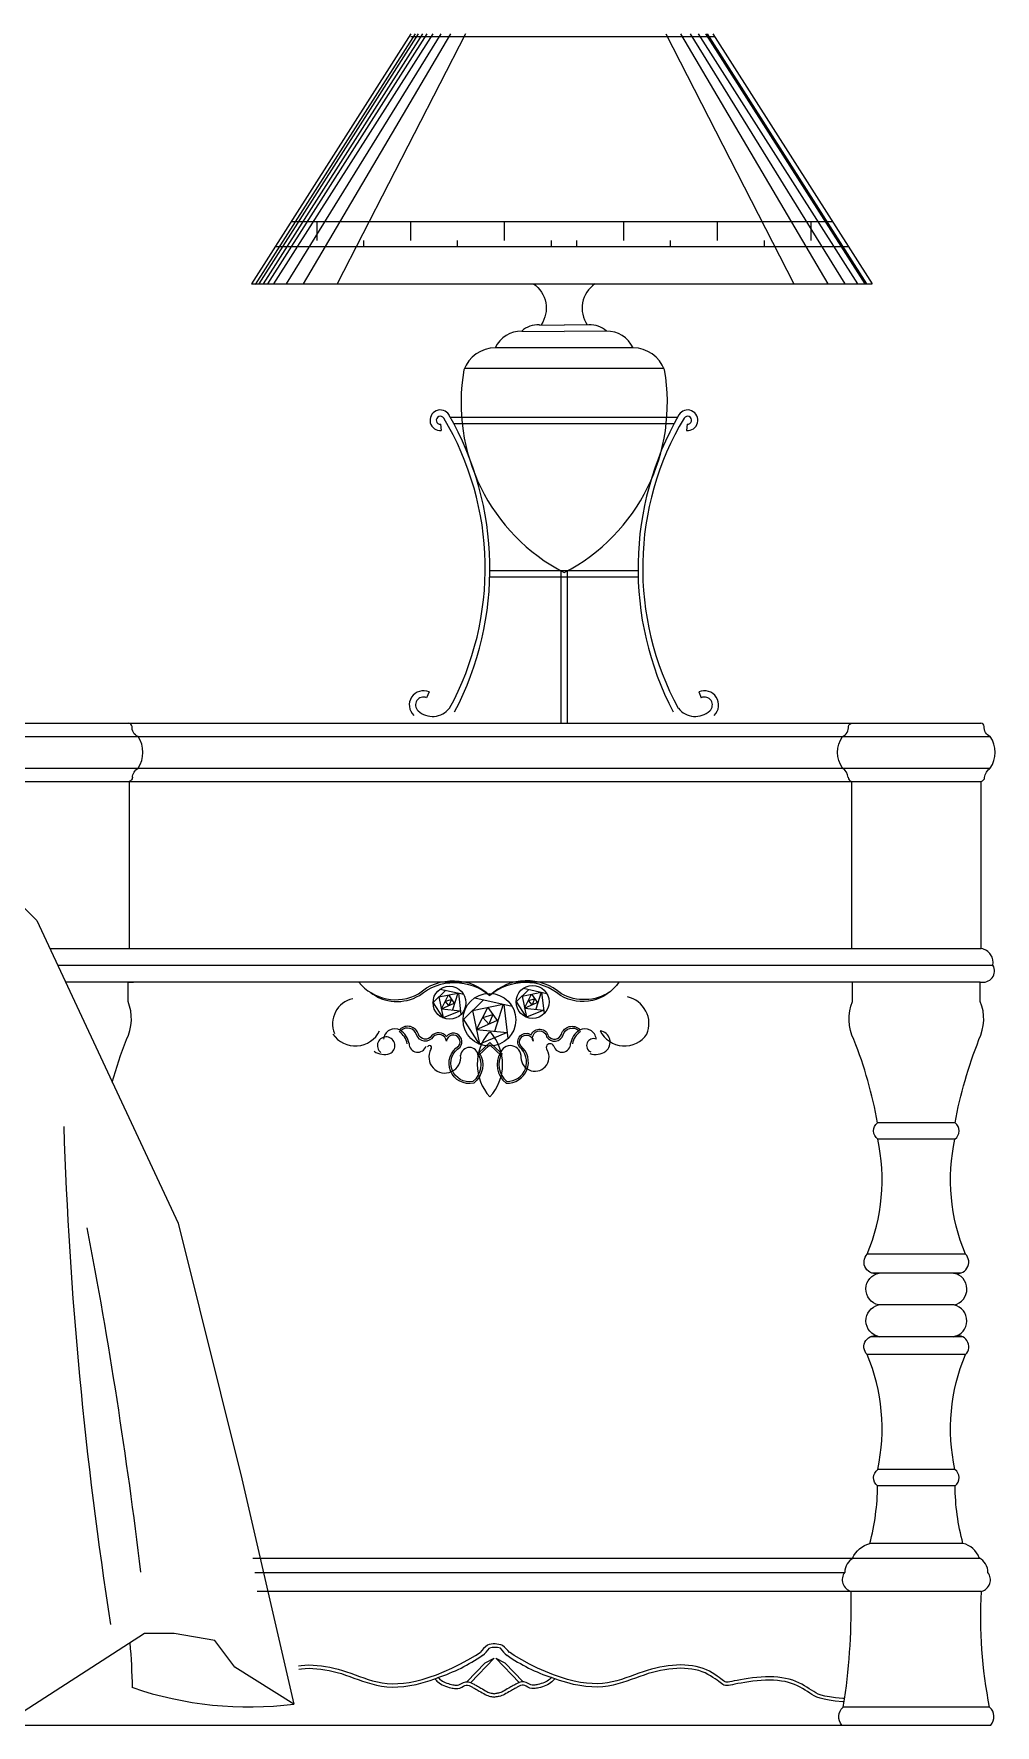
# Model space of a CAD drawing. Header units: inches. Extents: x 18.5 to 61, y 8.5 to 33.3.
# Drawn here: x 28.327 to 28.903, y 27.474 to 28.487 of the extents above; entities that cross this region are included whole.
import ezdxf

# ---------------------------------------------------------------- set-up
doc = ezdxf.new("R2010")
doc.units = ezdxf.units.IN
doc.header["$MEASUREMENT"] = 0
for name, color, linetype in [('02', 2, 'Continuous'), ('1', 1, 'Continuous'), ('4', 4, 'Continuous')]:
    doc.layers.add(name, color=color, linetype=linetype)

msp = doc.modelspace()

# ---------------------------------------------------------------- linework, layer by layer
at = {"layer": '02'}
for p, q in [((28.5531, 28.4873), (28.4577, 28.3376)), ((28.5556, 28.4873), (28.4599, 28.3372)), ((28.5574, 28.4873), (28.462, 28.3376)), ((28.5601, 28.4873), (28.4646, 28.3376)), ((28.5627, 28.4873), (28.4673, 28.3376)), ((28.5663, 28.4873), (28.4708, 28.3376)), ((28.571, 28.4873), (28.4784, 28.3376)), ((28.5769, 28.4873), (28.4886, 28.3376)), ((28.5857, 28.4873), (28.5089, 28.3376)), ((28.5531, 28.4858), (28.7349, 28.4858)), ((28.7057, 28.4873), (28.7825, 28.3376)), ((28.7145, 28.4873), (28.8028, 28.3376)), ((28.7204, 28.4873), (28.8129, 28.3376)), ((28.7251, 28.4873), (28.8205, 28.3376)), ((28.7296, 28.4873), (28.825, 28.3376)), ((28.7305, 28.4873), (28.8259, 28.3376)), ((28.734, 28.4873), (28.8294, 28.3376)), ((28.4815, 28.375), (28.8056, 28.375)), ((28.6806, 28.3635), (28.6806, 28.375)), ((28.7367, 28.3635), (28.7367, 28.375)), ((28.7929, 28.3635), (28.7929, 28.375)), ((28.6525, 28.36), (28.6525, 28.3635)), ((28.7086, 28.36), (28.7086, 28.3635)), ((28.7648, 28.36), (28.7648, 28.3635)), ((28.472, 28.36), (28.8151, 28.36)), ((28.4577, 28.3376), (28.8294, 28.3376)), ((28.63, 28.313), (28.6449, 28.3129)), ((28.6597, 28.313), (28.6449, 28.3129)), ((28.6036, 28.2994), (28.6862, 28.2994)), ((28.6195, 28.3093), (28.6449, 28.3091)), ((28.6702, 28.3093), (28.6449, 28.3091)), ((28.7047, 28.2869), (28.5851, 28.2869)), ((28.5709, 28.2535), (28.5713, 28.2498)), ((28.5768, 28.2577), (28.7127, 28.2577)), ((28.5788, 28.254), (28.7107, 28.254)), ((28.7186, 28.2535), (28.7182, 28.2498)), ((28.6004, 28.1659), (28.6891, 28.1659)), ((28.6004, 28.1622), (28.6891, 28.1622)), ((28.6429, 28.1656), (28.6429, 28.0745)), ((28.6467, 28.1656), (28.6467, 28.0745)), ((28.5641, 28.0932), (28.5625, 28.0897)), ((28.7255, 28.0932), (28.727, 28.0897)), ((28.3011, 28.0665), (28.9001, 28.0665)), ((28.3011, 28.0475), (28.9001, 28.0475)), ((28.3065, 28.0395), (28.8947, 28.0395)), ((28.3369, 27.9395), (28.8947, 27.9395)), ((28.3415, 27.9295), (28.9017, 27.9295)), ((28.8941, 27.9195), (28.3462, 27.9195)), ((28.5665, 27.9073), (28.574, 27.9146)), ((28.5707, 27.9153), (28.5847, 27.9122)), ((28.6163, 27.9078), (28.6238, 27.915)), ((28.6205, 27.9158), (28.6345, 27.9126)), ((28.5725, 27.898), (28.5663, 27.9076)), ((28.5699, 27.9106), (28.5813, 27.9129)), ((28.5699, 27.9106), (28.5725, 27.898)), ((28.5714, 27.9034), (28.5756, 27.9118)), ((28.5714, 27.9034), (28.579, 27.9069)), ((28.5756, 27.9118), (28.5793, 27.9064)), ((28.5813, 27.9129), (28.5781, 27.9028)), ((28.5816, 27.9129), (28.5831, 27.9001)), ((28.5847, 27.8972), (28.5965, 27.9088)), ((28.59, 27.9024), (28.6083, 27.9062)), ((28.5913, 27.91), (28.6137, 27.905)), ((28.5924, 27.891), (28.5992, 27.9043)), ((28.5992, 27.9043), (28.6051, 27.8958)), ((28.6083, 27.9062), (28.6032, 27.8899)), ((28.6088, 27.9061), (28.6112, 27.8857)), ((28.6223, 27.8984), (28.6161, 27.9081)), ((28.6197, 27.911), (28.6311, 27.9134)), ((28.6197, 27.911), (28.6223, 27.8984)), ((28.6212, 27.9039), (28.6254, 27.9122)), ((28.6212, 27.9039), (28.6288, 27.9073)), ((28.6254, 27.9122), (28.6291, 27.9068)), ((28.6311, 27.9134), (28.6279, 27.9032)), ((28.6314, 27.9133), (28.6329, 27.9006)), ((28.5714, 27.9034), (28.5828, 27.9023)), ((28.5828, 27.9023), (28.5725, 27.898)), ((28.5942, 27.8823), (28.5844, 27.8977)), ((28.59, 27.9024), (28.5942, 27.8823)), ((28.5924, 27.891), (28.6045, 27.8965)), ((28.6212, 27.9039), (28.6327, 27.9027)), ((28.6327, 27.9027), (28.6223, 27.8984)), ((28.5924, 27.891), (28.6108, 27.8892)), ((28.6108, 27.8892), (28.5942, 27.8823)), ((28.6004, 27.8818), (28.5934, 27.8752)), ((28.6004, 27.8832), (28.594, 27.8773)), ((28.6068, 27.8773), (28.6004, 27.8832)), ((28.6074, 27.8752), (28.6004, 27.8818)), ((28.879, 27.8352), (28.8326, 27.8352)), ((28.8789, 27.8254), (28.8327, 27.8254)), ((28.8852, 27.7566), (28.8264, 27.7566)), ((28.8824, 27.7452), (28.8292, 27.7452)), ((28.8784, 27.7261), (28.8332, 27.7261)), ((28.8833, 27.7071), (28.8283, 27.7071)), ((28.8852, 27.6964), (28.8264, 27.6964)), ((28.8789, 27.6276), (28.8327, 27.6276)), ((28.879, 27.6178), (28.8326, 27.6178)), ((28.8837, 27.5833), (28.8279, 27.5833)), ((28.4596, 27.5659), (28.8128, 27.5659)), ((28.8949, 27.5545), (28.4611, 27.5545)), ((28.5865, 27.5005), (28.5975, 27.5118)), ((28.5888, 27.4999), (28.603, 27.5146)), ((28.5975, 27.5118), (28.603, 27.5146)), ((28.6181, 27.4999), (28.6039, 27.5146)), ((28.6039, 27.5146), (28.6094, 27.5118)), ((28.6203, 27.5005), (28.6094, 27.5118)), ((28.8997, 27.4852), (28.8119, 27.4852))]:
    msp.add_line(p, q, dxfattribs=at)
for points in [[(28.6265, 28.3376, -0.414467), (28.6311, 28.3131, -0.414467)], [(28.5219, 27.9195, 0.364208), (28.5576, 27.9124, -0.39192), (28.6004, 27.9114)], [(28.5287, 27.9134, 0.311736), (28.5582, 27.9115, -0.36627), (28.6004, 27.9114)], [(28.6721, 27.9134, -0.274785), (28.6432, 27.9124, 0.39192), (28.6004, 27.9114)], [(28.6777, 27.9195, -0.402096), (28.6426, 27.9115, 0.36627), (28.6004, 27.9114)], [(28.5931, 27.8767, -0.379962), (28.5902, 27.8599, -0.844512), (28.5826, 27.8804, 1.004936), (28.5744, 27.8868, 0.467342), (28.5655, 27.8873, -0.648499), (28.5576, 27.8883, 0.555304), (28.5465, 27.8911)], [(28.594, 27.8773, -0.385418), (28.5907, 27.8589, -0.846063), (28.5818, 27.8812, 1.311813), (28.5744, 27.884, 0.622182), (28.5664, 27.8867, -0.639998), (28.5565, 27.8879, 0.555304), (28.5472, 27.8904)], [(28.6068, 27.8773, 0.385418), (28.6101, 27.8589, 0.718106), (28.619, 27.8812, -1.311813), (28.6264, 27.884, -1.163865), (28.6344, 27.8867, 0.639998), (28.6443, 27.8879, -0.555304), (28.6536, 27.8904)], [(28.6077, 27.8767, 0.377899), (28.6105, 27.86, 0.711148), (28.6182, 27.8805, -0.849148), (28.6252, 27.8879, -0.74127), (28.6354, 27.8871, 0.624831), (28.6432, 27.8883, -0.555304), (28.6543, 27.8911)], [(28.6373, 27.503, -0.021705), (28.6362, 27.5019, -0.094826), (28.6331, 27.5, -0.030679), (28.6292, 27.4988, -0.046778), (28.6267, 27.4984, -0.177054), (28.6233, 27.4994, 0.274127), (28.618, 27.5, 0.009052), (28.6164, 27.4992, 0.007283), (28.6144, 27.4982, 0.011261), (28.6117, 27.4967, -0.008001), (28.6081, 27.4946, -0.077208), (28.6056, 27.4937, -0.018804), (28.6034, 27.4933, -0.044965)]]:
    msp.add_lwpolyline(points, format="xyb", dxfattribs=at)
for points in [[(28.5737, 27.908), (28.5774, 27.9091), (28.5759, 27.9055)], [(28.6235, 27.9084), (28.6272, 27.9095), (28.6257, 27.9059)], [(28.5961, 27.8983), (28.6021, 27.9), (28.5997, 27.8943)]]:
    msp.add_lwpolyline(points, close=True, dxfattribs=at)
for points in [[(28.4857, 27.51), (28.4873, 27.5102), (28.4896, 27.5104), (28.492, 27.5105), (28.4945, 27.5104), (28.497, 27.5102), (28.4995, 27.51), (28.502, 27.5096), (28.5045, 27.5091), (28.507, 27.5085), (28.5095, 27.5079), (28.5121, 27.5072), (28.5146, 27.5064), (28.5172, 27.5055), (28.5197, 27.5046), (28.5223, 27.5037), (28.5249, 27.5028), (28.5275, 27.5019), (28.5302, 27.5011), (28.533, 27.5004), (28.5358, 27.4999), (28.5388, 27.4995), (28.5419, 27.4993), (28.5452, 27.4994), (28.5486, 27.4996), (28.5521, 27.5001), (28.5559, 27.5009), (28.5598, 27.5019), (28.564, 27.5032), (28.5684, 27.5047), (28.573, 27.5065), (28.5777, 27.5086), (28.5825, 27.5109), (28.5872, 27.5135), (28.5918, 27.5162), (28.5946, 27.518)], [(28.8129, 27.4904), (28.8118, 27.4905), (28.8073, 27.4909), (28.8038, 27.4914), (28.801, 27.4919), (28.7988, 27.4925), (28.7971, 27.4931), (28.7957, 27.4938), (28.7944, 27.4946), (28.7931, 27.4954), (28.7917, 27.4963), (28.7903, 27.4972), (28.7888, 27.4981), (28.7872, 27.499), (28.7855, 27.4999), (28.7837, 27.5007), (28.7818, 27.5014), (28.7797, 27.502), (28.7775, 27.5025), (28.7753, 27.5029), (28.7729, 27.5032), (28.7704, 27.5034), (28.7679, 27.5035), (28.7654, 27.5034), (28.7628, 27.5033), (28.7602, 27.5031), (28.7576, 27.5028), (28.7551, 27.5025), (28.7527, 27.5021), (28.7505, 27.5017), (28.7485, 27.5013), (28.7467, 27.501), (28.7452, 27.5007), (28.7441, 27.5004), (28.7432, 27.5003), (28.7425, 27.5002), (28.7419, 27.5002), (28.7414, 27.5004), (28.7409, 27.5006), (28.7403, 27.501), (28.7396, 27.5016), (28.7388, 27.5022), (28.7377, 27.503), (28.7365, 27.5039), (28.7351, 27.5048), (28.7336, 27.5058), (28.7319, 27.5067), (28.7301, 27.5075), (28.7282, 27.5083), (28.7261, 27.509), (28.724, 27.5095), (28.7217, 27.5099), (28.7194, 27.5102), (28.7171, 27.5104), (28.7147, 27.5105), (28.7122, 27.5104), (28.7097, 27.5102), (28.7072, 27.51), (28.7047, 27.5096), (28.7022, 27.5091), (28.6997, 27.5085), (28.6972, 27.5079), (28.6946, 27.5072), (28.6921, 27.5064), (28.6896, 27.5055), (28.687, 27.5046), (28.6844, 27.5037), (28.6819, 27.5028), (28.6792, 27.5019), (28.6765, 27.5011), (28.6737, 27.5004), (28.6709, 27.4999), (28.6679, 27.4995), (28.6648, 27.4993), (28.6616, 27.4994), (28.6582, 27.4996), (28.6546, 27.5001), (28.6508, 27.5009), (28.6469, 27.5019), (28.6427, 27.5032), (28.6384, 27.5047), (28.6338, 27.5065), (28.629, 27.5086), (28.6242, 27.5109), (28.6195, 27.5135), (28.615, 27.5162), (28.6121, 27.5181)]]:
    msp.add_lwpolyline(points, dxfattribs=at)
for centre, radius in [((28.5762, 27.9071), 0.00986), ((28.626, 27.9076), 0.00986), ((28.6001, 27.8969), 0.0158)]:
    msp.add_circle(centre, radius, dxfattribs=at)
for centre, radius, start, end in [((28.6732, 28.323), 0.0176, 124.349, 214.3986), ((28.6289, 28.2994), 0.0136, 85.27, 133.6097), ((28.6608, 28.2994), 0.0136, 46.3903, 94.73), ((28.6039, 28.2789), 0.0204, 90.9754, 159.1082), ((28.6195, 28.2915), 0.0178, 90, 153.8109), ((28.6702, 28.2915), 0.0178, 26.1891, 90), ((28.6859, 28.2789), 0.0204, 20.8918, 89.0246), ((28.6976, 28.2663), 0.1145, 169.9962, 242.6044), ((28.5922, 28.2663), 0.1145, 297.3956, 10.0038), ((28.5707, 28.2559), 0.00616, 32.0735, 275.454), ((28.4151, 28.1671), 0.1853, 332.3858, 29.8079), ((28.8744, 28.1671), 0.1853, 150.1921, 207.6142), ((28.7188, 28.2559), 0.00616, 264.546, 147.9265), ((28.5707, 28.2559), 0.00242, 32.0735, 275.454), ((28.422, 28.1673), 0.1756, 331.461, 30.8136), ((28.8675, 28.1673), 0.1756, 149.1864, 208.539), ((28.7188, 28.2559), 0.00242, 264.546, 147.9265), ((28.5606, 28.0854), 0.00849, 66.2695, 227.016), ((28.5606, 28.0854), 0.00475, 66.2695, 227.016), ((28.7289, 28.0854), 0.00849, 312.984, 113.7305), ((28.7289, 28.0854), 0.00475, 312.984, 113.7305), ((28.5661, 28.0912), 0.0127, 226.9126, 322.2806), ((28.7234, 28.0912), 0.0127, 217.7194, 313.0874), ((28.5215, 27.8945), 0.0153, 102.3075, 202.2541), ((28.6793, 27.8945), 0.0164, 337.6543, 77.7398), ((28.5198, 27.8974), 0.0162, 213.9541, 334.036), ((28.5383, 27.8814), 0.00525, 294.5543, 231.8654), ((28.5435, 27.8847), 0.00682, 61.3828, 175.1686), ((28.5396, 27.8803), 0.0115, 11.2151, 55.421), ((28.5396, 27.8803), 0.0126, 10.7182, 55.6939), ((28.6219, 27.8703), 0.0291, 138.5084, 222.4366), ((28.5789, 27.8703), 0.0291, 317.5634, 41.4916), ((28.6611, 27.8803), 0.0126, 124.3061, 169.2818), ((28.6611, 27.8803), 0.0115, 124.579, 168.7849), ((28.6573, 27.8847), 0.00682, 4.8314, 118.6172), ((28.6625, 27.8814), 0.00417, 67.3225, 245.5124), ((28.6655, 27.8834), 0.0069, 308.314, 81.8112), ((28.681, 27.8974), 0.0162, 205.964, 326.0459), ((28.5371, 27.8866), 0.0105, 234.8723, 288.7795), ((28.5572, 27.8826), 0.00517, 179.3764, 343.0099), ((28.5643, 27.8802), 0.00129, 308.3083, 157.0944), ((28.5734, 27.8745), 0.00952, 150.4027, 7.2659), ((28.5881, 27.875), 0.0053, 2.9613, 174.7521), ((28.6127, 27.875), 0.00638, 5.1857, 177.044), ((28.6274, 27.8745), 0.00844, 172.6816, 29.6113), ((28.6365, 27.8802), 0.00237, 22.7781, 231.7614), ((28.6436, 27.8826), 0.00517, 196.9901, 0.6236), ((28.6637, 27.8866), 0.0105, 251.2205, 305.1277), ((30.8184, 27.9152), 2.4746, 181.906, 188.8437), ((25.3639, 27.2004), 3.0495, 6.8891, 10.8089), ((28.6296, 27.4882), 0.046, 131.8966, 139.6056), ((28.5771, 27.5386), 0.0293, 310.1589, 321.8024), ((28.6032, 27.5085), 0.0146, 70.5221, 107.2026), ((28.6034, 27.5092), 0.0118, 73.9401, 106.0599), ((28.6296, 27.5386), 0.0293, 218.1976, 229.9306), ((28.5771, 27.4882), 0.046, 40.3944, 47.7643), ((28.5365, 27.6022), 0.1045, 288.2789, 304.6932), ((28.6702, 27.6022), 0.1045, 235.3068, 251.7211)]:
    msp.add_arc(centre, radius, start, end, dxfattribs=at)
at = {"layer": '1'}
for p, q in [((28.4969, 28.3635), (28.4969, 28.375)), ((28.553, 28.3635), (28.553, 28.375)), ((28.6092, 28.3635), (28.6092, 28.375)), ((28.525, 28.36), (28.525, 28.3635)), ((28.5811, 28.36), (28.5811, 28.3635)), ((28.6373, 28.36), (28.6373, 28.3635)), ((25.8204, 27.4745), (28.9004, 27.4745))]:
    msp.add_line(p, q, dxfattribs=at)
at = {"layer": '4'}
for p, q in [((28.3068, 28.0745), (28.8945, 28.0745)), ((28.3843, 28.0395), (28.3843, 27.9395)), ((28.8169, 28.0395), (28.8169, 27.9395)), ((28.4584, 27.5745), (28.8936, 27.5745))]:
    msp.add_line(p, q, dxfattribs=at)
for points in [[(28.3863, 28.042, -0.240861), (28.3897, 28.0475, 0.308746), (28.3897, 28.0665, -0.326735), (28.3861, 28.0726, 0.287623), (28.384, 28.0745)], [(28.8149, 28.042, 0.240861), (28.8116, 28.0475, -0.308746), (28.8116, 28.0665, 0.326735), (28.8151, 28.0726, -0.287623), (28.8172, 28.0745)], [(28.8967, 28.042, -0.240861), (28.9001, 28.0475, 0.308746), (28.9001, 28.0665, -0.326735), (28.8965, 28.0726, 0.287623), (28.8945, 28.0745)], [(28.3863, 28.0421, -0.31391), (28.3843, 28.0395)], [(28.8149, 28.0421, 0.31391), (28.8169, 28.0395)], [(28.9004, 27.4745, 0.409287), (28.8997, 27.4852, -0.065136), (28.8949, 27.5545, 0.520325), (28.8987, 27.5659, 0.276899), (28.8934, 27.5746, 0.258128), (28.8837, 27.5833, -0.06379), (28.879, 27.6178, 0.500989), (28.8789, 27.6276, -0.152906), (28.8852, 27.6964, 0.836082), (28.8781, 27.7071, 0.819622), (28.8784, 27.7261, 0.818188), (28.8781, 27.7452, 0.785981), (28.8852, 27.7566, -0.152906), (28.8789, 27.8254, 0.500989), (28.879, 27.8352, -0.048518), (28.8933, 27.885, 0.211845), (28.8941, 27.9079), (28.8941, 27.9195, 0.652991), (28.9017, 27.9295, 0.415573), (28.8947, 27.9395), (28.8947, 28.0395, 0.31391), (28.8967, 28.0421)], [(28.3742, 27.8595, -0.025165), (28.3828, 27.885, 0.211845), (28.3837, 27.9079), (28.3837, 27.9195, 0.118899), (28.3869, 27.9195)], [(28.8176, 27.5745, -0.216948), (28.8279, 27.5833, 0.06379), (28.8326, 27.6178, -0.500989), (28.8327, 27.6276, 0.152906), (28.8264, 27.6964, -0.836082), (28.8336, 27.7071, -0.819622), (28.8332, 27.7261, -0.818188), (28.8336, 27.7452, -0.785981), (28.8264, 27.7566, 0.152906), (28.8327, 27.8254, -0.500989), (28.8326, 27.8352, 0.048518), (28.8184, 27.885, -0.211845), (28.8175, 27.9079), (28.8175, 27.9195, -0.118899), (28.8143, 27.9195)], [(28.5674, 27.5023, 0.03215), (28.5692, 27.5004, 0.094826), (28.5728, 27.4982, 0.030679), (28.5771, 27.4968, 0.046778), (28.5799, 27.4964, 0.177054), (28.5846, 27.4978, -0.274127), (28.5879, 27.4982, -0.009052), (28.5895, 27.4974, -0.007283), (28.5914, 27.4964, -0.011261), (28.594, 27.4949, 0.008001), (28.5976, 27.4929, 0.077208), (28.6007, 27.4917, 0.020725), (28.6034, 27.4913)], [(28.5695, 27.503, 0.021705), (28.5705, 27.5019, 0.094826), (28.5736, 27.5, 0.030679), (28.5775, 27.4988, 0.046778), (28.58, 27.4984, 0.177054), (28.5834, 27.4994, -0.274127), (28.5887, 27.5, -0.009052), (28.5904, 27.4992, -0.007283), (28.5924, 27.4982, -0.011261), (28.595, 27.4967, 0.008001), (28.5986, 27.4946, 0.077208), (28.6011, 27.4937, 0.018804), (28.6034, 27.4933, 0.044965)], [(28.6393, 27.5023, -0.03215), (28.6375, 27.5004, -0.094826), (28.6339, 27.4982, -0.030679), (28.6297, 27.4968, -0.046778), (28.6268, 27.4964, -0.177054), (28.6221, 27.4978, 0.274127), (28.6188, 27.4982, 0.009052), (28.6172, 27.4974, 0.007283), (28.6153, 27.4964, 0.011261), (28.6127, 27.4949, -0.008001), (28.6091, 27.4929, -0.077208), (28.606, 27.4917, -0.020725), (28.6034, 27.4913)], [(28.8112, 27.4745, -0.409287), (28.8119, 27.4852, 0.004529), (28.8128, 27.49)]]:
    msp.add_lwpolyline(points, format="xyb", dxfattribs=at)
for points in [[(28.3065, 27.9789), (28.329, 27.9563), (28.4137, 27.775), (28.4518, 27.6219), (28.483, 27.487), (28.4477, 27.5091), (28.4356, 27.5252), (28.4114, 27.5293), (28.3935, 27.5293), (28.3085, 27.4745)], [(28.486, 27.508), (28.4875, 27.5082), (28.4897, 27.5084), (28.4921, 27.5085), (28.4944, 27.5084), (28.4968, 27.5082), (28.4992, 27.508), (28.5016, 27.5076), (28.5041, 27.5071), (28.5065, 27.5066), (28.509, 27.506), (28.5115, 27.5053), (28.514, 27.5045), (28.5165, 27.5036), (28.519, 27.5027), (28.5216, 27.5018), (28.5242, 27.5009), (28.5269, 27.5), (28.5297, 27.4992), (28.5325, 27.4985), (28.5355, 27.4979), (28.5386, 27.4975), (28.5419, 27.4973), (28.5453, 27.4974), (28.5488, 27.4977), (28.5525, 27.4982), (28.5563, 27.4989), (28.5604, 27.5), (28.5646, 27.5013), (28.5691, 27.5028), (28.5695, 27.503)], [(28.8125, 27.4884), (28.8117, 27.4885), (28.8071, 27.4889), (28.8035, 27.4894), (28.8006, 27.49), (28.7982, 27.4906), (28.7963, 27.4913), (28.7947, 27.492), (28.7933, 27.4929), (28.792, 27.4937), (28.7906, 27.4946), (28.7892, 27.4955), (28.7877, 27.4964), (28.7862, 27.4973), (28.7846, 27.4981), (28.7829, 27.4988), (28.7811, 27.4995), (28.7792, 27.5001), (28.7772, 27.5006), (28.775, 27.5009), (28.7727, 27.5012), (28.7703, 27.5014), (28.7679, 27.5015), (28.7654, 27.5014), (28.7629, 27.5013), (28.7604, 27.5011), (28.7579, 27.5008), (28.7554, 27.5005), (28.7531, 27.5001), (28.7509, 27.4997), (28.7489, 27.4994), (28.7471, 27.499), (28.7456, 27.4987), (28.7444, 27.4985), (28.7434, 27.4983), (28.7425, 27.4982), (28.7416, 27.4982), (28.7406, 27.4985), (28.7399, 27.4989), (28.7391, 27.4994), (28.7384, 27.5), (28.7376, 27.5006), (28.7365, 27.5014), (28.7354, 27.5023), (28.734, 27.5031), (28.7326, 27.504), (28.731, 27.5049), (28.7293, 27.5057), (28.7275, 27.5064), (28.7256, 27.5071), (28.7235, 27.5076), (28.7214, 27.5079), (28.7192, 27.5082), (28.717, 27.5084), (28.7147, 27.5085), (28.7123, 27.5084), (28.7099, 27.5082), (28.7075, 27.508), (28.7051, 27.5076), (28.7026, 27.5071), (28.7002, 27.5066), (28.6977, 27.506), (28.6952, 27.5053), (28.6927, 27.5045), (28.6902, 27.5036), (28.6877, 27.5027), (28.6851, 27.5018), (28.6825, 27.5009), (28.6798, 27.5), (28.677, 27.4992), (28.6742, 27.4985), (28.6712, 27.4979), (28.6681, 27.4975), (28.6648, 27.4973), (28.6615, 27.4974), (28.6579, 27.4977), (28.6543, 27.4982), (28.6504, 27.4989), (28.6464, 27.5), (28.6421, 27.5013), (28.6377, 27.5028), (28.6373, 27.503)]]:
    msp.add_lwpolyline(points, dxfattribs=at)
for centre, radius, start, end in [((28.8228, 27.5658), 0.00992, 117.3364, 179.2458), ((28.8188, 27.5616), 0.00735, 143.3767, 253.333), ((28.4095, 27.5465), 0.4073, 352.0306, 1.1307), ((27.7797, 27.4788), 0.607, 1.704, 4.2514), ((28.4563, 27.7025), 0.2171, 251.2527, 277.08)]:
    msp.add_arc(centre, radius, start, end, dxfattribs=at)

doc.saveas('drawing.dxf')
